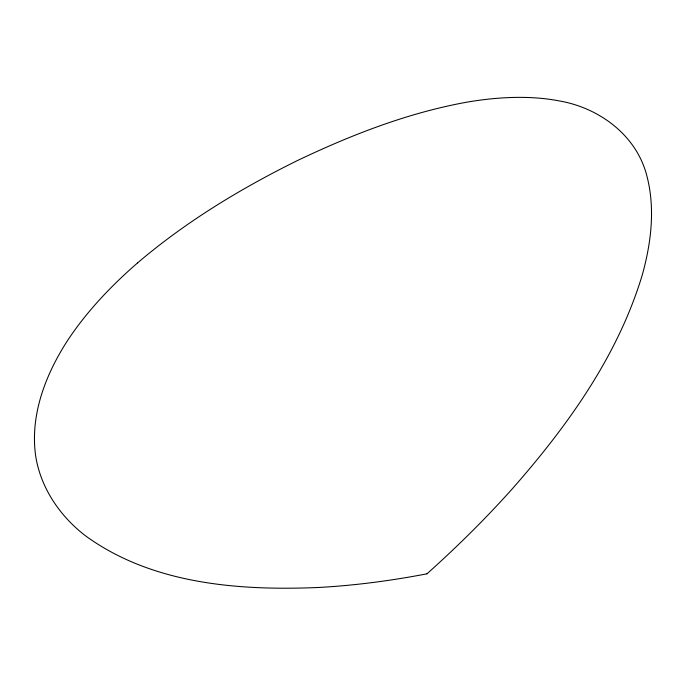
<?xml version="1.0" encoding="UTF-8"?>
<svg xmlns="http://www.w3.org/2000/svg" width="686" height="686" viewBox="0 0 686 686"><rect width="100%" height="100%" fill="white"/><g stroke="black" fill="none" stroke-linecap="round" stroke-linejoin="round"><path stroke-width="1.03" d="M137.577 262.901C185.786 221.792 240.297 188.821 296.969 160.773C351.181 134.91 407.69 112.864 467.003 102.137A299.542 142.405 -29.5 0 1 558.413 100.765C598.458 107.376 636.025 134.645 646.649 175.067C655.49 207.995 651.254 242.784 642.199 275.189C617.812 356.034 567.468 426.135 512.262 488.852A1384.459 654.298 -13.6 0 1 426.958 573.83M426.966 573.822A1269.057 562.726 -41.8 0 1 318.15 587.499C238.505 590.8 151.958 584.18 85.424 535.757C60.154 516.344 40.971 488.415 35.766 456.627C29.764 415.905 45.139 375.594 66.782 341.748A300.211 143.237 -28.4 0 1 137.577 262.901"/></g></svg>
